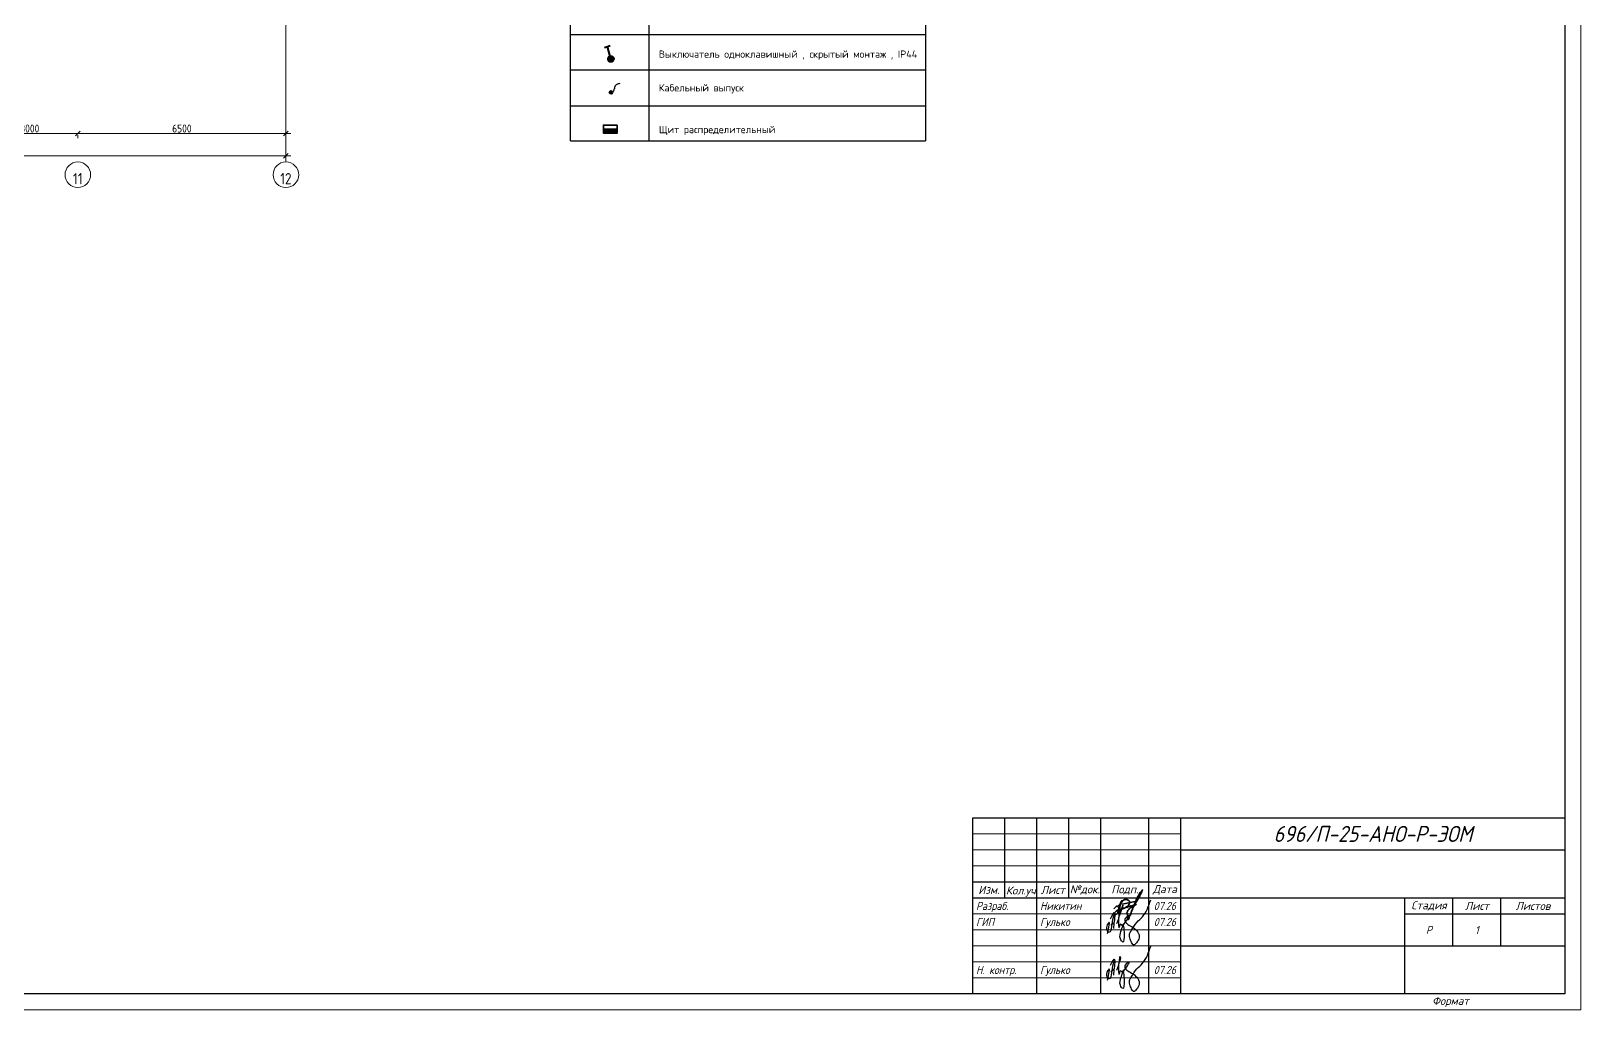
# Model space of a CAD drawing. Header units: millimetres. Extents: x -32 to 417638015, y -35 to 175284279.
# Drawn here: x 838152 to 886577, y 20248 to 50829 of the extents above; entities that cross this region are included whole.
import ezdxf
from ezdxf.enums import TextEntityAlignment as Align

# ---------------------------------------------------------------- set-up
doc = ezdxf.new("R2010")
doc.units = ezdxf.units.MM
doc.linetypes.add('ADSK_Линия сетки', pattern=[25, 20, -2.5, 0, -2.5])
for name, color, linetype in [('PDF _!!ОБН', 5, 'Continuous'), ('PDF __ЭМ_Кабельный вывод', 1, 'Continuous'), ('PDF _SHTAMPS', 7, 'Continuous'), ('PDF _Текст', 7, 'Continuous'), ('PDF _ЭОМ_Щит', 5, 'Continuous'), ('RAMKA', 7, 'Continuous')]:
    doc.layers.add(name, color=color, linetype=linetype)
for name, color, linetype, lineweight in [('Оси', 253, 'Continuous', 9), ('ПП_Оформление_подписи_ГИП_Гулько', 5, 'Continuous', 30), ('ПП_Оформление_подписи_Разраб_ЭОМ_Никитин', 5, 'Continuous', 30), ('Размеры', 7, 'Continuous', 9), ('ШТРИХОВКА', 252, 'Continuous', 15)]:
    doc.layers.add(name, color=color, linetype=linetype, lineweight=lineweight)
doc.layers.add('Подписи', color=7, linetype='Continuous', lineweight=9, true_color=0x312af4)
doc.styles.add('GOST Common', font='GOST_Common.ttf', dxfattribs={"width": 0.9, "height": 350})
doc.styles.add('GOST Common_1', font='GOST_Common.ttf', dxfattribs={"width": 0.9, "height": 250})
doc.styles.add('PDF ISOCPEUR', font='isocpeur.ttf')
doc.styles.add('RAMKA', font='isocpeur.ttf', dxfattribs={"oblique": 15, "height": 5})
doc.styles.get("Standard").update_dxf_attribs({"font": 'arial.ttf'})
doc.dimstyles.new('ADSK_Основной_2_5_мм', dxfattribs={"dimscale": 304.8, "dimtxt": 251.428749, "dimasz": 0.463911, "dimexe": 0.492126, "dimexo": 0.492126, "dimgap": 0.098425, "dimtad": 1, "dimrnd": 0.01, "dimdsep": 46, "dimtxsty": 'GOST Common_1', "dimblk1": 'OBLIQUE', "dimblk2": 'OBLIQUE', "dimsah": 1, "dimcen": 0.09, "dimdle": 0.492126, "dimazin": 2, "dimtfac": 1, "dimtdec": 4, "dimtix": 1, "dimtmove": 0, "dimatfit": 3, "dimfxl": 1, "dimtvp": 1, "dimtolj": 1, "dimtzin": 0, "dimlwd": 20, "dimlwe": 20, "dimarcsym": 2})

# ---------------------------------------------------------------- blocks, each defined once
blk = doc.blocks.new('_Oblique')
at = {"color": 0, "linetype": 'ByBlock', "lineweight": -2}
blk.add_line((-0.5, -0.5), (0.5, 0.5), dxfattribs=at)
blk = doc.blocks.new('*D181')
at = {"layer": 'Defpoints', "color": 0, "transparency": 16777216}
for p in [(46536, -3702), (49536, -3702), (49536, -3802)]:
    blk.add_point(p, dxfattribs=at)
at = {"layer": 'Размеры', "color": 0, "transparency": 16777216}
for p, q in [((46386, -3802), (49686, -3802)), ((46536, -3852), (46536, -3952)), ((49536, -3852), (49536, -3952))]:
    blk.add_line(p, q, dxfattribs=at)
at = {"layer": 'Размеры', "color": 0, "transparency": 16777216, "xscale": 141.4, "yscale": 141.4, "zscale": 141.4, "rotation": 180}
blk.add_blockref('_Oblique', (46536, -3802), dxfattribs=at)
at = {"layer": 'Размеры', "color": 0, "transparency": 16777216, "xscale": 141.4, "yscale": 141.4, "zscale": 141.4}
blk.add_blockref('_Oblique', (49536, -3802), dxfattribs=at)
at = {"layer": 'Размеры', "color": 0, "transparency": 16777216, "insert": (48036, -3647), "char_height": 250, "width": 756.84, "attachment_point": 5, "style": 'GOST Common_1'}
blk.add_mtext('\\A1;3000', dxfattribs=at)
blk = doc.blocks.new('*D182')
at = {"layer": 'Defpoints', "color": 0, "transparency": 16777216}
for p in [(49536, -3702), (56036, -3702), (56036, -3802)]:
    blk.add_point(p, dxfattribs=at)
at = {"layer": 'Размеры', "color": 0, "transparency": 16777216}
for p, q in [((49386, -3802), (56186, -3802)), ((49536, -3852), (49536, -3952)), ((56036, -3852), (56036, -3952))]:
    blk.add_line(p, q, dxfattribs=at)
at = {"layer": 'Размеры', "color": 0, "transparency": 16777216, "xscale": 141.4, "yscale": 141.4, "zscale": 141.4, "rotation": 180}
blk.add_blockref('_Oblique', (49536, -3802), dxfattribs=at)
at = {"layer": 'Размеры', "color": 0, "transparency": 16777216, "xscale": 141.4, "yscale": 141.4, "zscale": 141.4}
blk.add_blockref('_Oblique', (56036, -3802), dxfattribs=at)
at = {"layer": 'Размеры', "color": 0, "transparency": 16777216, "insert": (52786, -3647), "char_height": 250, "width": 756.84, "attachment_point": 5, "style": 'GOST Common_1'}
blk.add_mtext('\\A1;6500', dxfattribs=at)
blk = doc.blocks.new('*D183')
at = {"layer": 'Defpoints', "color": 0, "transparency": 16777216}
for p in [(-5814, -4402), (56036, -4402), (56036, -4502)]:
    blk.add_point(p, dxfattribs=at)
at = {"layer": 'Размеры', "color": 0, "transparency": 16777216}
for p, q in [((-5964, -4502), (56186, -4502)), ((-5814, -4552), (-5814, -4652)), ((56036, -4552), (56036, -4652))]:
    blk.add_line(p, q, dxfattribs=at)
at = {"layer": 'Размеры', "color": 0, "transparency": 16777216, "xscale": 141.4, "yscale": 141.4, "zscale": 141.4, "rotation": 180}
blk.add_blockref('_Oblique', (-5814, -4502), dxfattribs=at)
at = {"layer": 'Размеры', "color": 0, "transparency": 16777216, "xscale": 141.4, "yscale": 141.4, "zscale": 141.4}
blk.add_blockref('_Oblique', (56036, -4502), dxfattribs=at)
at = {"layer": 'Размеры', "color": 0, "transparency": 16777216, "insert": (25111, -4347), "char_height": 250, "width": 889.8, "attachment_point": 5, "style": 'GOST Common_1'}
blk.add_mtext('\\A1;61850', dxfattribs=at)
blk = doc.blocks.new('A$Cb06f03d6')
at = {"layer": 'ПП_Оформление_подписи_ГИП_Гулько'}
blk.add_line((-125812, 86151), (-99010, 105567), dxfattribs=at)
for points in [[(48334, 37486), (96196, 107493), (144753, 156012), (214812, 300877)], [(-153665, 12505), (-142841, 105790), (-159754, 76722), (-152989, 32784), (-137429, 26024), (-117811, 71315), (-98869, 164600), (-92504, 179742), (-92297, 176756)], [(-128360, 138738), (-93552, 187518), (-92504, 179742), (-97797, 114560), (-104164, 55600)], [(-75533, 97324), (-42210, 189000), (-42210, 208026), (-48269, 212783), (-52164, 202837), (-57357, 65757), (-56924, 62730), (-40479, 94297), (-32257, 83054), (-17543, 96459), (-18408, 94730), (-18706, 73957), (-12202, 5501), (-23909, -59489), (-44288, -31326), (-39549, 31070), (-17839, 86088), (28122, 165376), (-2229, 141546), (2107, 106452), (39396, 79590), (85790, 47095), (115708, 735), (107904, -44757), (87958, -72486), (68013, -84185), (56306, -72920)], [(56306, -72920), (39460, -35096), (34790, 9574), (48334, 37486)]]:
    blk.add_spline(points, degree=3, dxfattribs=at)
blk = doc.blocks.new('Никитин И.В. подпись')
at = {"color": 5, "lineweight": 35}
for points in [[(0, 0), (602, -1724), (2007, -2407), (3934, -2407), (6143, -802), (8311, 442), (9997, 1445), (11403, 2529), (12527, 3050), (13611, 2408), (15217, 2408), (17425, 3331), (19794, 4575), (21240, 5378), (22324, 5378), (23207, 3893), (23207, 3291), (28419, 5040), (34273, 8632), (43207, 17047), (50303, 27442), (55952, 36883), (62532, 48513), (67769, 59084), (72802, 69346), (75472, 74169), (78039, 81045), (79261, 83531), (75163, 79486), (71013, 74068), (65109, 66390), (62179, 61575), (59008, 56240), (56180, 50874), (51628, 41792), (48349, 33799), (44744, 25479), (41658, 16928), (38577, 9394), (35036, 222), (29326, -12715), (25523, -22346), (22704, -29814), (19481, -38250), (16561, -44005), (15820, -46019), (12174, -57338), (9438, -62595), (8070, -62595), (6749, -61249), (5999, -57223), (5999, -43279), (5999, -38153), (2629, -32924), (1836, -31590), (3630, -26797), (4762, -24498), (7660, -18166), (10828, -13721), (13524, -9949), (15882, -7592), (19252, -5100), (27677, -49), (35068, 4388), (40499, 7484), (49708, 13124)], [(-61141, -9119), (-56920, -4180), (-51478, 315), (-48257, 3367), (-47749, 4833), (-47749, 2430), (-47421, 1774), (-46569, 1403), (-45257, 1403), (-44361, 1818), (-40252, 5103), (-35357, 8946), (-30113, 14561), (-27569, 17068), (-25591, 20069), (-22835, 23741), (-21480, 28085), (-21480, 30147), (-22085, 30681), (-22903, 30681), (-23259, 30681), (-24184, 29614), (-24682, 28619), (-26710, 25099), (-28240, 21473), (-30339, 16283), (-33957, 4766), (-36631, -4274), (-38624, -14132), (-40786, -23569), (-44096, -30947), (-47059, -34122), (-49096, -35520), (-51630, -36412), (-54343, -36412), (-56664, -35591), (-58342, -34485), (-59056, -32345), (-58627, -29384), (-57235, -27351), (-53201, -23427), (-49774, -20822), (-44738, -17276), (-40454, -15564), (-37848, -14280), (-31137, -12104), (-25293, -10424), (-13570, -7108), (-5634, -3792), (1195, 873), (6533, 4946), (12124, 11398), (15268, 17253), (16169, 22480), (15268, 27238), (13103, 30122), (9749, 32825), (5774, 35220), (2203, 36625), (-4037, 36625), (-7969, 35904), (-13812, 33165), (-18538, 29849), (-21618, 25620), (-26152, 18460), (-28224, 13858), (-30608, 6833), (-31764, 2065), (-32434, -877), (-32817, -2860), (-33290, -5472), (-33874, -9228), (-35328, -17258), (-39288, -34300), (-34394, -13004)], [(-28077, -24913), (-17323, 8593)], [(-20379, 13407), (42726, 27296)], [(-12124, -2986), (-13038, -5766), (-12685, -6817), (-12402, -6759)]]:
    blk.add_spline(points, degree=3, dxfattribs=at)
blk = doc.blocks.new('*U1108')
at = {"lineweight": 30, "transparency": 33554687}
for p, q in [((999, 5), (999, 60)), ((999, 60), (1184, 60)), ((1009, 35), (1009, 60)), ((1019, 5), (1019, 60)), ((1029, 35), (1029, 60)), ((1039, 5), (1039, 60)), ((1054, 5), (1054, 60)), ((1064, 5), (1064, 60)), ((1064, 50), (1184, 50)), ((999, 40), (1064, 40)), ((999, 35), (1064, 35)), ((1064, 35), (1184, 35)), ((1134, 20), (1134, 35)), ((1149, 20), (1149, 35)), ((1164, 20), (1164, 35)), ((1134, 30), (1184, 30)), ((1064, 20), (1184, 20)), ((1134, 5), (1134, 20))]:
    blk.add_line(p, q, dxfattribs=at)
at = {"lineweight": 20, "transparency": 33554687}
for p, q in [((999, 55), (1064, 55)), ((999, 50), (1064, 50)), ((999, 45), (1064, 45)), ((999, 30), (1064, 30)), ((999, 25), (1064, 25)), ((999, 20), (1064, 20)), ((999, 15), (1064, 15)), ((999, 10), (1064, 10))]:
    blk.add_line(p, q, dxfattribs=at)
at = {"lineweight": 5, "transparency": 33554687}
blk.add_lwpolyline([(0, 0), (0, 841), (1189, 841), (1189, 0)], close=True, dxfattribs=at)
at = {"lineweight": 30, "transparency": 33554687}
blk.add_lwpolyline([(20, 5), (20, 836), (1184, 836), (1184, 5)], close=True, dxfattribs=at)
at = {"layer": 'Подписи', "transparency": 33554687, "xscale": 3.662109375000001e-05, "yscale": 3.662109375000001e-05, "zscale": 3.662109375000001e-05}
blk.add_blockref('A$Cb06f03d6', (1046.71, 23.41), dxfattribs=at)
at = {"layer": 'ПП_Оформление_подписи_ГИП_Гулько', "transparency": 33554687, "xscale": 3.662109375000001e-05, "yscale": 3.662109375000001e-05, "zscale": 3.662109375000001e-05}
blk.add_blockref('A$Cb06f03d6', (1046.71, 8.87), dxfattribs=at)
at = {"layer": 'ПП_Оформление_подписи_Разраб_ЭОМ_Никитин', "transparency": 33554687, "xscale": 6.346291230164351e-05, "yscale": 6.346291230164351e-05, "zscale": 6.346291230164351e-05}
blk.add_blockref('Никитин И.В. подпись', (1046.98, 32.19), dxfattribs=at)
at = {"transparency": 33554687, "char_height": 2.5, "style": 'RAMKA'}
for s, insert, width, attachment_point in [('Лист', (1024, 37.5), 10, 5), ('№док.', (1034, 37.5), 10, 5), ('Подп.', (1046.5, 37.5), 15, 5), ('Дата', (1059, 37.5), 10, 5), ('Изм.', (1004, 37.5), 10, 5), ('Кол.уч', (1014, 37), 10, 5), ('Стадия', (1141.5, 32.5), 15, 5), ('Лист', (1156.5, 32.5), 15, 5), ('Листов', (1174, 32.5), 20, 5), ('Формат  ', (1154, 2.5), 95, 6)]:
    blk.add_mtext(s, dxfattribs=dict(at, insert=insert, width=width, attachment_point=attachment_point))
at = {"transparency": 33554687, "style": 'RAMKA', "oblique": 15, "width": 0.9}
for tag, height, p in [('СТРАНИЦА', 0.00025, (1184, 836)), ('ДАТА1', 2.5, (1059, 32.5)), ('ДАТА2', 2.5, (1059, 27.5)), ('СТАДИЯ', 2.5, (1141.5, 25)), ('ЛИСТ', 2.5, (1156.5, 25)), ('ЛИСТОВ', 2.5, (1174, 25)), ('ДАТА3', 2.5, (1059, 22.5)), ('ДАТА4', 2.5, (1059, 17.5)), ('ДАТА5', 2.5, (1059, 12.5)), ('ДАТА6', 2.5, (1059, 7.5))]:
    blk.add_attdef(tag, text='', height=height, dxfattribs=at).set_placement(p, align=Align.MIDDLE_CENTER)
at = {"transparency": 33554687, "style": 'RAMKA', "oblique": 15, "width": 0.9, "flags": 8}
blk.add_attdef('ШИФР', text='', height=5, dxfattribs=at).set_placement((1124, 55), align=Align.MIDDLE_CENTER)
at = {"transparency": 33554687, "style": 'RAMKA', "oblique": 15, "width": 0.9}
for tag, p in [('ДОЛЖНОСТЬ1', (1000, 32.5)), ('ФИО1', (1020, 32.5)), ('ДОЛЖНОСТЬ2', (1000, 27.5)), ('ФИО2', (1020, 27.5)), ('ДОЛЖНОСТЬ3', (1000, 22.5)), ('ФИО3', (1020, 22.5)), ('ДОЛЖНОСТЬ4', (1000, 17.5)), ('ФИО4', (1020, 17.5)), ('ДОЛЖНОСТЬ5', (1000, 12.5)), ('ФИО5', (1020, 12.5)), ('ДОЛЖНОСТЬ6', (1000, 7.5)), ('ФИО6', (1020, 7.5))]:
    blk.add_attdef(tag, text='', height=2.5, dxfattribs=at).set_placement(p, align=Align.MIDDLE_LEFT)
at = {"lineweight": 5, "transparency": 33554687, "oblique": 15, "width": 0.9}
for tag, flags, p in [('КОМПАНИЯ', 150, (1159, 12.5)), ('НАИМЕНОВАНИЕ', 128, (1099, 12.5)), ('КОМПЛЕКТ', 170, (1099, 27.5))]:
    blk.add_attdef(tag, text='', height=2.5, dxfattribs=dict(at, flags=flags)).set_placement(p, align=Align.MIDDLE_CENTER)
at = {"lineweight": 9, "transparency": 33554687, "oblique": 15, "width": 0.9, "flags": 26}
blk.add_attdef('ОБЪЕКТ', text='', height=2.5, dxfattribs=at).set_placement((1124, 42.5), align=Align.MIDDLE_CENTER)
at = {"transparency": 33554687, "style": 'RAMKA', "oblique": 15, "width": 0.9, "flags": 8}
blk.add_attdef('ФОРМАТЛИСТА', text='', height=2.5, dxfattribs=at).set_placement((1155, 2.5), align=Align.MIDDLE_LEFT)
blk = doc.blocks.new('План 2 этажа')
at = {"lineweight": 9}
h = blk.add_hatch(dxfattribs=at)
h.set_pattern_fill('ANSI34', color=8, scale=20)
h.set_pattern_definition([(45, (686.36, 338.7), (-269.4077, 269.4077), []), (45, (776.16, 338.7), (-269.4077, 269.4077), []), (45, (865.96, 338.7), (-269.4077, 269.4077), []), (45, (955.77, 338.7), (-269.4077, 269.4077), [])])
h.paths.add_polyline_path([(44851.357, 8633.7), (44751.357, 8633.7), (44751.357, 5758.7), (44851.357, 5758.7), (44851.357, 5765.757)])
h.paths.add_polyline_path([(44851.357, 8965.757), (44141.357, 8965.757), (44141.357, 8865.757), (44751.357, 8865.757), (44751.357, 8633.7), (44851.357, 8633.7)])
h.paths.add_polyline_path([(43071.357, 8965.757), (42607.411, 8965.757), (42608.511, 8865.757), (43071.357, 8865.757)])
h.paths.add_polyline_path([(44839.469, 4703.7), (44851.357, 4703.7), (44851.357, 5758.7), (44751.357, 5758.7), (44751.357, 4703.7), (44826.357, 4703.7)])
h.paths.add_polyline_path([(38937.342, -5867.992), (39332.842, -5867.992), (39332.842, -5096.401), (38937.342, -5096.401)], flags=9)
h.paths.add_polyline_path([(487.342, -5523.806), (882.842, -5523.806), (882.842, -4752.215), (487.342, -4752.215)], flags=9)
h.paths.add_polyline_path([(3487.342, -5523.806), (3882.842, -5523.806), (3882.842, -4752.215), (3487.342, -4752.215)], flags=9)
h.paths.add_polyline_path([(7622.042, -5523.806), (8049.042, -5523.806), (8049.042, -4752.215), (7622.042, -4752.215)], flags=9)
h.paths.add_polyline_path([(10637.342, -5523.806), (11032.842, -5523.806), (11032.842, -4752.215), (10637.342, -4752.215)], flags=9)
h.paths.add_polyline_path([(18537.342, -5523.806), (18932.842, -5523.806), (18932.842, -4752.215), (18537.342, -4752.215)], flags=9)
h.paths.add_polyline_path([(31035.791, -5523.806), (31431.291, -5523.806), (31431.291, -4752.215), (31035.791, -4752.215)], flags=9)
h.paths.add_polyline_path([(42337.342, -5523.806), (42732.842, -5523.806), (42732.842, -4752.215), (42337.342, -4752.215)], flags=9)
h.paths.add_polyline_path([(49290.092, -5523.806), (49780.092, -5523.806), (49780.092, -4752.215), (49290.092, -4752.215)], flags=9)
h.paths.add_polyline_path([(-5981.158, -5523.806), (-5648.658, -5523.806), (-5648.658, -4752.215), (-5981.158, -4752.215)], flags=9)
h.paths.add_polyline_path([(55758.592, -5523.806), (56311.592, -5523.806), (56311.592, -4752.215), (55758.592, -4752.215)], flags=9)
h.paths.add_polyline_path([(-10042.694, -119.379), (-9584.194, -119.379), (-9584.194, 652.212), (-10042.694, 652.212)], flags=9)
h.paths.add_polyline_path([(-10026.944, 8180.621), (-9599.944, 8180.621), (-9599.944, 8952.212), (-10026.944, 8952.212)], flags=9)
h.paths.add_polyline_path([(-10011.644, 12830.621), (-9616.144, 12830.621), (-9616.144, 13602.212), (-10011.644, 13602.212)], flags=9)
h.paths.add_polyline_path([(-10042.694, 20130.621), (-9584.194, 20130.621), (-9584.194, 20902.212), (-10042.694, 20902.212)], flags=9)
h.paths.add_polyline_path([(-10011.644, 36430.621), (-9616.144, 36430.621), (-9616.144, 37202.212), (-10011.644, 37202.212)], flags=9)
h.paths.add_polyline_path([(-10058.894, 42930.621), (-9568.894, 42930.621), (-9568.894, 43702.212), (-10058.894, 43702.212)], flags=9)
h.paths.add_polyline_path([(-10026.944, 1680.621), (-9599.944, 1680.621), (-9599.944, 2452.212), (-10026.944, 2452.212)], flags=9)
h.paths.add_polyline_path([(46258.592, -5523.806), (46811.592, -5523.806), (46811.592, -4752.215), (46258.592, -4752.215)], flags=9)
at = {"layer": 'Оси', "color": 8, "linetype": 'ADSK_Линия сетки'}
blk.add_line((56035.923, -4690.674), (56035.923, 43330.545), dxfattribs=at)
at = {"layer": 'Оси', "color": 8, "lineweight": 20}
for centre, start, end in [((49535.923, -5090.674), 360, 180), ((56035.923, -5090.674), 360, 180), ((49535.923, -5090.674), 180, 360), ((56035.923, -5090.674), 180, 360)]:
    blk.add_arc(centre, 400, start, end, dxfattribs=at)
at = {"layer": 'Оси', "color": 8, "char_height": 350, "attachment_point": 5, "line_spacing_factor": 1.022766, "style": 'GOST Common'}
for s, insert, width in [('\\pxqc,t0.25714,0.51429,0.77143,1.02857,1.28571,1.54286,1.8,2.05714,2.31429,2.57143,2.82857,3.08571,3.34286,3.6,3.85714,4.11429,4.37143,4.62857,4.88571,5.14286,5.4,5.65714,5.91429,6.17143,6.42857,6.68571,6.94286,7.2,7.45714,7.71429,7.97143,8.22857;{11}', (49535.092, -5213.579), 315.9), ('\\pxqc,t0.25714,0.51429,0.77143,1.02857,1.28571,1.54286,1.8,2.05714,2.31429,2.57143,2.82857,3.08571,3.34286,3.6,3.85714,4.11429,4.37143,4.62857,4.88571,5.14286,5.4,5.65714,5.91429,6.17143,6.42857,6.68571,6.94286,7.2,7.45714,7.71429,7.97143,8.22857;{12}', (56035.092, -5213.579), 387)]:
    blk.add_mtext(s, dxfattribs=dict(at, insert=insert, width=width))
at = {"layer": 'Размеры', "color": 8}
for base, p1, p2, override, picture, middle in [((49535.923, -3802.391), (46535.923, -3702.406), (49535.923, -3702.406), {"dimpost": '<>', "dimfxl": 3000, "dimlwd": 65535, "dimlwe": 65535}, '*D181', (48035.923, -3647.391)), ((56035.923, -3802.391), (49535.923, -3702.406), (56035.923, -3702.406), {"dimpost": '<>', "dimfxl": 6500, "dimlwd": 65535, "dimlwe": 65535}, '*D182', (52785.923, -3647.391)), ((56035.923, -4502.391), (-5814.077, -4402.406), (56035.923, -4402.406), {"dimpost": '<>', "dimfxl": 61850, "dimlwd": 65535, "dimlwe": 65535}, '*D183', (25110.923, -4347.391))]:
    dim = blk.add_linear_dim(base=base, p1=p1, p2=p2, dimstyle='ADSK_Основной_2_5_мм', override=override, dxfattribs=at)
    dim.commit()
    dim.dimension.update_dxf_attribs({"geometry": picture, "text_midpoint": middle})

msp = doc.modelspace()

# ---------------------------------------------------------------- linework, layer by layer
at = {"layer": 'PDF _!!ОБН', "lineweight": 40}
for points in [[(856247, 50038), (856158, 50343), (856247, 50372)], [(856069, 50317), (856158, 50343)]]:
    msp.add_lwpolyline(points, dxfattribs=at)
at = {"layer": 'PDF _!!ОБН', "lineweight": 0}
for points in [[(856196, 50000), (856353, 50000), (856196, 50000)], [(856209, 50012), (856340, 50012), (856209, 50012)], [(856234, 50034), (856315, 50034), (856234, 50034)]]:
    msp.add_lwpolyline(points, dxfattribs=at)
at = {"layer": 'PDF _!!ОБН', "lineweight": 40}
msp.add_circle((856270, 49955), 91, dxfattribs=at)
at = {"layer": 'PDF _!!ОБН', "transparency": 33554559}
for points in [[(856188, 49983), (856361, 49983), (856183, 49970)], [(856361, 49983), (856183, 49970), (856361, 49970)], [(856183, 49970), (856361, 49970), (856183, 49966)], [(856361, 49970), (856183, 49966), (856365, 49966)], [(856183, 49966), (856365, 49966), (856183, 49953)], [(856365, 49966), (856183, 49953), (856365, 49953)], [(856183, 49953), (856365, 49953), (856183, 49949)], [(856365, 49953), (856183, 49949), (856365, 49949)], [(856183, 49949), (856365, 49949), (856183, 49936)], [(856365, 49949), (856183, 49936), (856361, 49936)], [(856183, 49936), (856361, 49936), (856188, 49932)], [(856196, 50000), (856353, 50000), (856188, 49987)], [(856353, 50000), (856188, 49987), (856357, 49987)], [(856188, 49987), (856357, 49987), (856188, 49983)], [(856357, 49987), (856188, 49983), (856361, 49983)], [(856361, 49936), (856188, 49932), (856361, 49932)], [(856188, 49932), (856361, 49932), (856188, 49919)], [(856361, 49932), (856188, 49919), (856357, 49919)], [(856188, 49919), (856357, 49919), (856192, 49915)], [(856357, 49919), (856192, 49915), (856357, 49915)], [(856192, 49915), (856357, 49915), (856196, 49907)], [(856209, 50012), (856340, 50012), (856196, 50000)], [(856340, 50012), (856196, 50000), (856353, 50000)], [(856353, 50000), (856196, 50000), (856196, 50000)], [(856357, 49915), (856196, 49907), (856353, 49907)], [(856196, 49907), (856353, 49907), (856200, 49898)], [(856353, 49907), (856200, 49898), (856348, 49898)], [(856200, 49898), (856348, 49898), (856209, 49890)], [(856217, 50025), (856327, 50025), (856209, 50012)], [(856327, 50025), (856209, 50012), (856340, 50012)], [(856340, 50012), (856209, 50012), (856209, 50012)], [(856348, 49898), (856209, 49890), (856340, 49890)], [(856209, 49890), (856340, 49890), (856213, 49885)], [(856340, 49890), (856213, 49885), (856336, 49885)], [(856213, 49885), (856336, 49885), (856221, 49877)], [(856217, 50025), (856217, 50025), (856327, 50025)], [(856217, 50025), (856327, 50025), (856221, 50025)], [(856234, 50034), (856315, 50034), (856221, 50025)], [(856315, 50034), (856221, 50025), (856327, 50025)], [(856336, 49885), (856221, 49877), (856327, 49877)], [(856247, 50038), (856298, 50038), (856234, 50034)], [(856298, 50038), (856234, 50034), (856315, 50034)], [(856315, 50034), (856234, 50034), (856234, 50034)], [(856247, 50038), (856247, 50038), (856298, 50038)], [(856247, 50038), (856298, 50038), (856251, 50038)], [(856264, 50042), (856285, 50042), (856251, 50038)], [(856285, 50042), (856251, 50038), (856298, 50038)], [(856268, 50042), (856264, 50042), (856285, 50042)], [(856221, 49877), (856327, 49877), (856226, 49873)], [(856327, 49877), (856226, 49873), (856323, 49873)], [(856226, 49873), (856323, 49873), (856234, 49868)], [(856323, 49873), (856234, 49868), (856310, 49868)], [(856234, 49868), (856310, 49868), (856243, 49868)], [(856310, 49868), (856243, 49868), (856306, 49868)], [(856243, 49868), (856306, 49868), (856251, 49864)], [(856306, 49868), (856251, 49864), (856293, 49864)], [(856293, 49864), (856251, 49864), (856264, 49864)], [(856293, 49864), (856289, 49864), (856264, 49864)], [(856289, 49864), (856264, 49864), (856272, 49860)]]:
    msp.add_solid(points, dxfattribs=at)
at = {"layer": 'PDF __ЭМ_Кабельный вывод', "lineweight": 30}
msp.add_lwpolyline([(856545, 49185, 0.121411), (856451, 49159, 0.13816), (856389, 49096)], format="xyb", dxfattribs=at)
msp.add_circle((856273, 48912), 57.2, dxfattribs=at)
for centre, radius, start, end in [((856239, 49073), 163, 280.4161, 300.846), ((856265, 49035), 121, 300.8432, 324.9253), ((856290, 49013), 86.8, 324.9292, 7.3651), ((856493, 49039), 116, 151.1734, 187.3638)]:
    msp.add_arc(centre, radius, start, end, dxfattribs=at)
at = {"layer": 'PDF __ЭМ_Кабельный вывод', "transparency": 33554559}
for points in [[(856220, 48931), (856296, 48855), (856216, 48927)], [(856296, 48855), (856216, 48927), (856292, 48850)], [(856216, 48927), (856292, 48850), (856216, 48922)], [(856292, 48850), (856216, 48922), (856284, 48850)], [(856216, 48922), (856284, 48850), (856216, 48914)], [(856284, 48850), (856216, 48914), (856279, 48850)], [(856216, 48914), (856279, 48850), (856216, 48910)], [(856279, 48850), (856216, 48910), (856275, 48850)], [(856216, 48910), (856275, 48850), (856216, 48905)], [(856224, 48944), (856305, 48859), (856220, 48935)], [(856305, 48859), (856220, 48935), (856301, 48855)], [(856220, 48935), (856301, 48855), (856220, 48931)], [(856301, 48855), (856220, 48931), (856296, 48855)], [(856229, 48948), (856309, 48863), (856224, 48944)], [(856309, 48863), (856224, 48944), (856305, 48859)], [(856233, 48952), (856313, 48867), (856229, 48948)], [(856313, 48867), (856229, 48948), (856309, 48863)], [(856237, 48952), (856318, 48872), (856233, 48952)], [(856318, 48872), (856233, 48952), (856313, 48867)], [(856241, 48956), (856322, 48876), (856237, 48952)], [(856322, 48876), (856237, 48952), (856318, 48872)], [(856246, 48960), (856326, 48880), (856241, 48956)], [(856326, 48880), (856241, 48956), (856322, 48876)], [(856250, 48965), (856326, 48884), (856246, 48960)], [(856326, 48884), (856246, 48960), (856326, 48880)], [(856254, 48965), (856330, 48889), (856250, 48965)], [(856330, 48889), (856250, 48965), (856326, 48884)], [(856263, 48965), (856330, 48897), (856254, 48965)], [(856330, 48897), (856254, 48965), (856330, 48889)], [(856267, 48965), (856330, 48901), (856263, 48965)], [(856330, 48901), (856263, 48965), (856330, 48897)], [(856271, 48969), (856330, 48905), (856267, 48965)], [(856330, 48905), (856267, 48965), (856330, 48901)], [(856279, 48969), (856330, 48914), (856271, 48969)], [(856330, 48914), (856271, 48969), (856330, 48905)], [(856284, 48965), (856330, 48918), (856279, 48969)], [(856330, 48918), (856279, 48969), (856330, 48914)], [(856288, 48965), (856330, 48922), (856284, 48965)], [(856330, 48922), (856284, 48965), (856330, 48918)], [(856292, 48965), (856326, 48931), (856288, 48965)], [(856326, 48931), (856288, 48965), (856330, 48922)], [(856301, 48960), (856326, 48935), (856292, 48965)], [(856326, 48935), (856292, 48965), (856326, 48931)], [(856305, 48960), (856322, 48939), (856301, 48960)], [(856322, 48939), (856301, 48960), (856326, 48935)], [(856309, 48956), (856322, 48944), (856305, 48960)], [(856322, 48944), (856305, 48960), (856322, 48939)], [(856313, 48952), (856309, 48956), (856322, 48944)], [(856275, 48850), (856216, 48905), (856271, 48850)], [(856216, 48905), (856271, 48850), (856216, 48897)], [(856271, 48850), (856216, 48897), (856263, 48850)], [(856216, 48897), (856263, 48850), (856216, 48893)], [(856263, 48850), (856216, 48893), (856258, 48850)], [(856216, 48893), (856258, 48850), (856216, 48889)], [(856258, 48850), (856216, 48889), (856254, 48855)], [(856216, 48889), (856254, 48855), (856220, 48880)], [(856254, 48855), (856220, 48880), (856246, 48855)], [(856220, 48880), (856246, 48855), (856224, 48876)], [(856246, 48855), (856224, 48876), (856241, 48859)], [(856241, 48859), (856224, 48876), (856229, 48872)], [(856241, 48859), (856237, 48863), (856229, 48872)], [(856237, 48863), (856229, 48872), (856229, 48867)]]:
    msp.add_solid(points, dxfattribs=at)
at = {"layer": 'PDF _SHTAMPS', "lineweight": 25}
for points in [[(855006, 47396), (855006, 49399), (855006, 61764), (866102, 61764)], [(866102, 61764), (866102, 47396)], [(857458, 60934), (857458, 47396)], [(855006, 50715), (866102, 50715)], [(855006, 49614), (866102, 49614)], [(855006, 48496), (866102, 48496)], [(855006, 47396), (866102, 47396)]]:
    msp.add_lwpolyline(points, dxfattribs=at)
at = {"layer": 'PDF _ЭОМ_Щит', "lineweight": 35}
msp.add_lwpolyline([(856468, 47892), (856468, 47638), (856037, 47638), (856037, 47892)], close=True, dxfattribs=at)
msp.add_lwpolyline([(856037, 47765), (856468, 47765)], dxfattribs=at)
at = {"layer": 'PDF _ЭОМ_Щит', "transparency": 33554559}
for points in [[(856037, 47638), (856468, 47638), (856037, 47765)], [(856468, 47638), (856037, 47765), (856468, 47765)]]:
    msp.add_solid(points, dxfattribs=at)

# ---------------------------------------------------------------- block references
at = {"layer": 'ШТРИХОВКА'}
msp.add_blockref('План 2 этажа', (790079, 51430), dxfattribs=at)

# ---------------------------------------------------------------- texts
at = {"layer": 'PDF _Текст', "char_height": 227.24, "attachment_point": 4, "style": 'PDF ISOCPEUR'}
for s, insert in [('Выключатель одноклавишный , скрытый монтаж , IP44', (857768, 50076)), ('Кабельный выпуск', (857768, 49023)), ('Щит распределительный', (857768, 47720))]:
    msp.add_mtext(s, dxfattribs=dict(at, insert=insert))

# ---------------------------------------------------------------- next in the draw order: block references
at = {"layer": 'RAMKA', "transparency": 33554687}
ref = msp.add_blockref('*U1108', (767677, 20248), dxfattribs=dict(at, xscale=100, yscale=100, zscale=100))
ref.add_attrib('ШИФР', '696/П-25-АНО-Р-ЭОМ', dxfattribs={"layer": '0', "transparency": 33554687, "height": 500, "style": 'RAMKA', "oblique": 15, "width": 0.9}).set_placement((880077, 25748), align=Align.MIDDLE_CENTER)
ref.add_attrib('СТАДИЯ', 'Р', dxfattribs={"layer": '0', "transparency": 33554687, "height": 250, "style": 'RAMKA', "oblique": 15, "width": 0.9}).set_placement((881827, 22748), align=Align.MIDDLE_CENTER)
ref.add_attrib('ЛИСТ', '1', dxfattribs={"layer": '0', "transparency": 33554687, "height": 250, "style": 'RAMKA', "oblique": 15, "width": 0.9}).set_placement((883327, 22748), align=Align.MIDDLE_CENTER)
ref.add_attrib('ДОЛЖНОСТЬ1', 'Разраб.', dxfattribs={"layer": '0', "transparency": 33554687, "height": 250, "style": 'RAMKA', "oblique": 15, "width": 0.9}).set_placement((867677, 23498), align=Align.MIDDLE_LEFT)
ref.add_attrib('ДОЛЖНОСТЬ2', 'ГИП', dxfattribs={"layer": '0', "transparency": 33554687, "height": 250, "style": 'RAMKA', "oblique": 15, "width": 0.9}).set_placement((867677, 22998), align=Align.MIDDLE_LEFT)
ref.add_attrib('ДОЛЖНОСТЬ5', 'Н. контр.', dxfattribs={"layer": '0', "transparency": 33554687, "height": 250, "style": 'RAMKA', "oblique": 15, "width": 0.9}).set_placement((867677, 21498), align=Align.MIDDLE_LEFT)
ref.add_attrib('ФИО1', 'Никитин', dxfattribs={"layer": '0', "transparency": 33554687, "height": 250, "style": 'RAMKA', "oblique": 15, "width": 0.9}).set_placement((869677, 23498), align=Align.MIDDLE_LEFT)
ref.add_attrib('ФИО2', 'Гулько', dxfattribs={"layer": '0', "transparency": 33554687, "height": 250, "style": 'RAMKA', "oblique": 15, "width": 0.9}).set_placement((869677, 22998), align=Align.MIDDLE_LEFT)
ref.add_attrib('ФИО5', 'Гулько', dxfattribs={"layer": '0', "transparency": 33554687, "height": 250, "style": 'RAMKA', "oblique": 15, "width": 0.9}).set_placement((869677, 21498), align=Align.MIDDLE_LEFT)
ref.add_attrib('ДАТА1', '07.26', dxfattribs={"layer": '0', "transparency": 33554687, "height": 250, "style": 'RAMKA', "oblique": 15, "width": 0.9}).set_placement((873577, 23498), align=Align.MIDDLE_CENTER)
ref.add_attrib('ДАТА2', '07.26', dxfattribs={"layer": '0', "transparency": 33554687, "height": 250, "style": 'RAMKA', "oblique": 15, "width": 0.9}).set_placement((873577, 22998), align=Align.MIDDLE_CENTER)
ref.add_attrib('ДАТА5', '07.26', dxfattribs={"layer": '0', "transparency": 33554687, "height": 250, "style": 'RAMKA', "oblique": 15, "width": 0.9}).set_placement((873577, 21498), align=Align.MIDDLE_CENTER)

doc.saveas('drawing.dxf')
